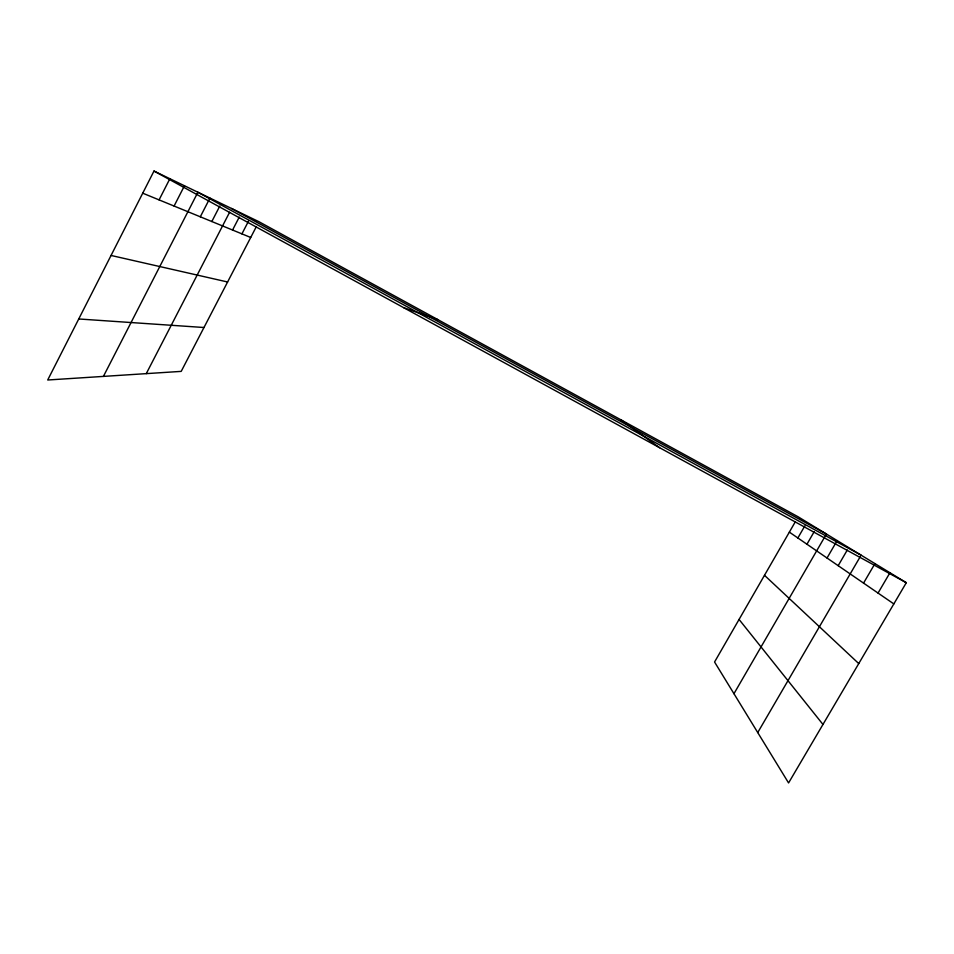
<?xml version="1.0" encoding="UTF-8"?>
<svg xmlns="http://www.w3.org/2000/svg" width="954" height="954" viewBox="0 0 954 954"><rect width="100%" height="100%" fill="white"/><g stroke="black" fill="none" stroke-linecap="round" stroke-linejoin="round"><path stroke-width="1.43" d="M795.231 521.921L714.558 662.004L788.576 782.948L906.3 582.703L798.164 516.818L258.904 221.686L153.988 171.052L47.7 380.002L181.2 371.38L256.173 226.957M159.079 199.887L169.884 178.72M174.093 206.04L184.468 185.756M103.414 376.401L197.895 192.243L861.116 555.168M200.304 216.796L209.952 198.062M211.824 221.531L219.802 206.04M146.272 373.634L229.628 212.229M232.561 230.033L239.263 217.071M241.922 233.873L248.422 221.34M797.866 537.984L804.878 525.833M806.953 544.221L814.191 531.676M733.96 693.701L826.414 534.025L231.56 208.485M827.035 558.018L837.159 540.572M838.184 565.674L847.295 550.017M757.738 732.553L860.389 556.42M863.549 583.109L874.949 563.599M878.05 593.066L889.951 572.746M78.741 318.97L203.965 327.508M111.058 255.457L227.601 281.99M403.816 307.748L437.659 319.518M142.73 193.185L250.711 237.474M153.988 171.052L906.3 582.703M789.352 532.129L893.826 603.906M621.006 419.867L659.596 447.712M764.488 575.298L858.755 663.579M739.064 619.444L822.968 724.456"/></g></svg>
